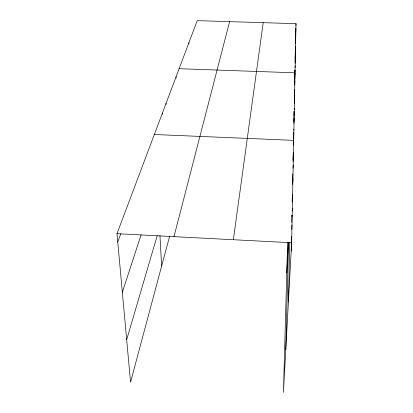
<?xml version="1.0" encoding="UTF-8"?>
<svg xmlns="http://www.w3.org/2000/svg" width="413" height="413" viewBox="0 0 413 413"><rect width="100%" height="100%" fill="white"/><g stroke="black" fill="none" stroke-linecap="round" stroke-linejoin="round"><path stroke-width="0.62" d="M291.196 251.15L291.501 236.432M291.785 222.308L291.929 215.281M292.197 202.174L292.352 194.58M292.61 181.963L292.776 173.868M293.024 161.679L293.209 152.727M293.442 141.261L293.622 132.361M293.844 121.53L294.051 111.5M294.262 101.144L294.479 90.612M294.67 81.082L294.897 70.122M295.083 60.938L295.326 49.183M295.729 29.282L295.507 40.309L295.791 34.532M287.629 242.209L283.432 392.35L291.661 242.746L296.007 23.675L197.207 20.65L116.993 233.686L130.554 382.201L169.671 236.091M288.413 301.81L289.807 242.514M285.781 349.646L288.573 242.483M295.507 33.758L295.791 28.038M295.915 25.544L296.007 23.675M295.62 34.692L295.904 28.998M295.501 43.799L295.677 40.278M295.264 52.219L295.44 48.646M295.501 47.454L295.558 46.261M295.135 58.543L295.434 52.487M295.089 63.282L295.305 58.976M294.856 71.996L294.954 70.117M295.078 67.618L295.171 65.744M294.712 79.162L295.032 72.807L179.113 68.703M294.66 85.13L294.872 81.01M294.361 96.234L294.701 89.636M294.268 103.606L294.521 98.717M293.979 115.134L294.17 111.396M294.262 109.528L294.33 108.283M293.865 123.461L294.128 118.381M293.545 136.176L293.731 132.614M293.855 130.24L293.917 129.052M286.767 272.947L288.377 242.095M293.442 145.195L293.695 140.348L154.338 134.504M293.065 159.748L293.457 152.325M293.034 168.205L293.204 165.05M292.626 184.394L292.936 178.592M292.223 200.93L292.549 194.859M291.903 216.526L291.97 215.287M292.208 210.945L292.342 208.467M291.769 229.432L292.012 224.997M233.36 239.721L263.195 22.669M173.976 236.644L229.602 21.641M126.677 339.739L157.203 235.668M122.341 292.244L141.101 234.801M117.751 242.018L120.833 233.655M116.993 233.686L291.661 242.746M159.939 235.441L161.643 266.086M162.381 113.136L162.443 114.396M166.088 103.307L166.14 104.541M176.098 76.715L176.144 78M188.88 42.761L188.917 43.943"/></g></svg>
